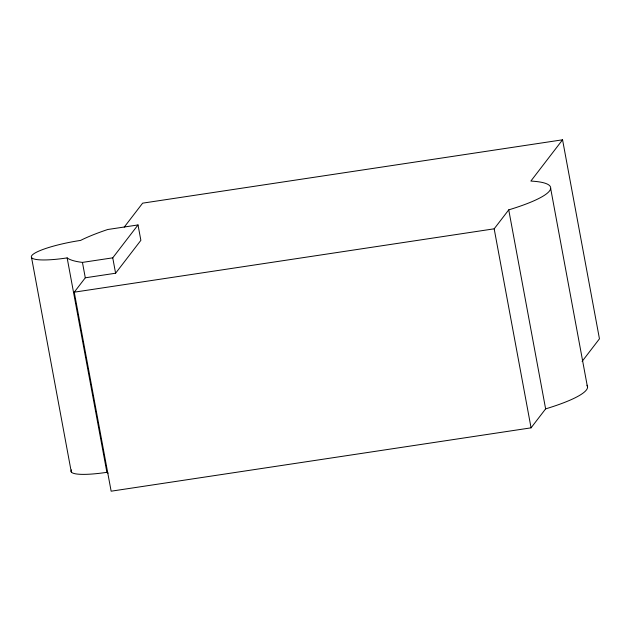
<?xml version="1.0" encoding="UTF-8"?>
<svg xmlns="http://www.w3.org/2000/svg" width="631" height="631" viewBox="0 0 631 631"><rect width="100%" height="100%" fill="white"/><g stroke="black" fill="none" stroke-linecap="round" stroke-linejoin="round"><path stroke-width="0.95" d="M586.98 385.225A98.27 17.069 -10.5 0 1 545.626 408.88L531.065 427.842L111.143 491.194L74.253 292.177L85.295 277.798L115.599 273.231L140.871 240.34L138.015 224.944L107.712 229.51A127.17 22.085 -10.5 0 0 80.587 240.411A43.247 7.509 -10.5 0 0 31.858 255.5A43.247 7.509 -10.5 0 0 67.146 257.905A127.17 22.085 -10.5 0 0 82.44 262.401L112.744 257.834L138.015 224.944M124.228 227.128L142.638 203.158L562.56 139.806L599.45 338.823L582.105 361.405M74.253 292.177L494.176 228.816L508.744 209.863A98.27 17.069 -10.5 0 0 530.868 181.065L562.56 139.806M550.666 188.44L587.556 387.466M508.744 209.863L545.626 408.88M494.176 228.816L531.065 427.842M112.744 257.834L115.599 273.231M82.44 262.401L85.295 277.798M67.146 257.905L106.891 472.319A127.17 22.085 -10.5 0 0 108.106 473.116M31.55 257.543L71.287 471.964M106.891 472.319A43.247 7.509 -10.5 0 1 71.595 469.914"/></g></svg>
